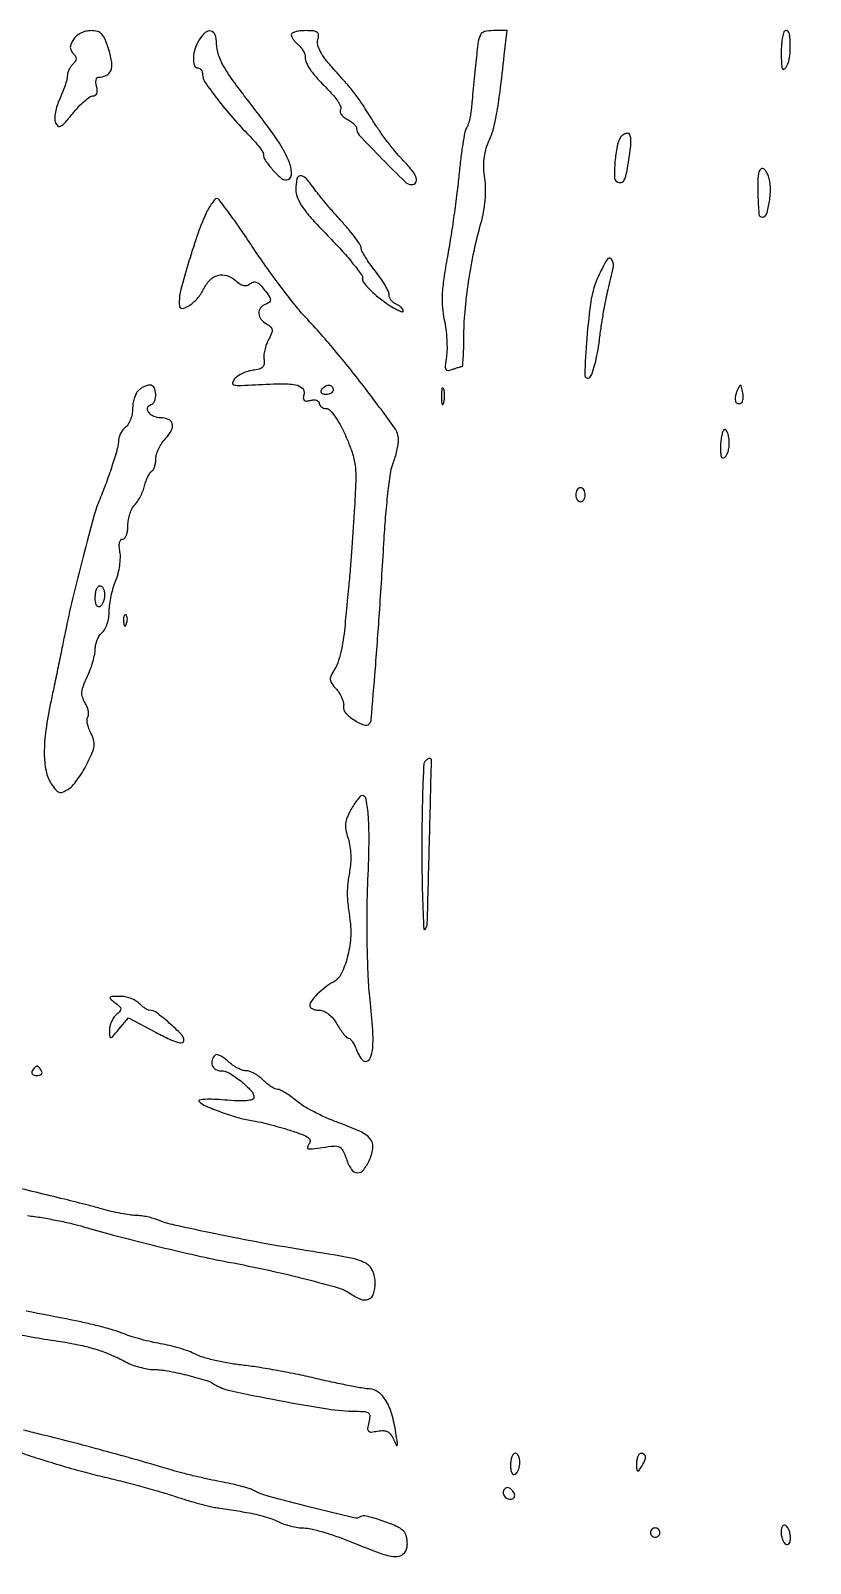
# Model space of a CAD drawing. Extents: x 0 to 2558, y 0 to 3412.
# Drawn here: x 568.2 to 735.3, y 3083.4 to 3412 of the extents above; entities that cross this region are included whole.
import ezdxf

# ---------------------------------------------------------------- set-up
doc = ezdxf.new("R2010")
doc.units = 0

msp = doc.modelspace()

# ---------------------------------------------------------------- linework, layer by layer
for points in [[(1286.775, 2242.902503, 0.000001), (1177.44536, 2242.627485, 0.134519)], [(1176.555032, 2242.380365, -0.000002), (1098.265318, 2241.934774, -0.000173)], [(567.5, 3157.96711, -0.010819), (570.545595, 3157.526914, -0.007872), (573.9125, 3156.91103, -0.007959), (577.089326, 3156.225325, -0.017266), (579.5, 3155.576202, 0.010869), (585.649738, 3153.835593, 0.003691), (594.660779, 3151.566306, 0.003748), (603.798954, 3149.409048, 0.009414), (610.5, 3148.012243, -0.007193), (619.234588, 3146.232006, -0.008942), (627.299023, 3144.31543, -0.006732), (634.037379, 3142.489105, -0.08041), (636.472506, 3141.34682, 0.053493), (638.873543, 3140.059333, 0.190049), (640.587555, 3140.042705, 0.228823), (641.647002, 3141.168652, 0.076418), (642, 3143.464816, 0.102734), (641.437029, 3146.175841, 0.180176), (639.868816, 3147.806018, 0.067138), (636.424589, 3148.925144, 0.006102), (627.5, 3150.437705, -0.006224), (617.789381, 3152.085916, -0.005656), (607.806841, 3154.025321, -0.004452), (599.016051, 3155.918362, -0.038847), (595.202947, 3157.092316, 0.028109), (594.153538, 3157.440215, 0.017636), (592.893833, 3157.733368, 0.017693), (591.6293, 3157.934839, 0.030663), (590.567782, 3158, -0.037427), (589.348776, 3158.091375, -0.010822), (587.487445, 3158.41334, -0.010818), (585.398868, 3158.868467, -0.011342), (583.364835, 3159.407116, 0.008153), (580.568184, 3160.166837, 0.001496), (575.37592, 3161.470291, 0.001607), (569.290932, 3162.957769, 0.001461), (563, 3164.45474, -0.002272)], [(562.774585, 3133.060924, 0.009425), (568.246771, 3131.975364, 0.008267), (574, 3131.044244, -0.014604), (578.323021, 3130.28826, -0.023539), (581.944823, 3129.365782, -0.02569), (585.225174, 3128.176397, -0.022861), (588.5, 3126.614938, 0.033204), (589.867421, 3125.997299, 0.022266), (591.5, 3125.468316, 0.02246), (593.134486, 3125.096108, 0.040579), (594.5, 3124.962028, -0.041137), (597.421723, 3124.671857, -0.014235), (601.571067, 3123.788816, -0.012621), (605.579541, 3122.70789, -0.071254), (607.587156, 3121.78496, 0.091151), (610.836583, 3120.444049, 0.005326), (621.382241, 3118.318167, 0.008058), (631.797921, 3116.507117, 0.037729), (637.858408, 3116.017459, -0.017411), (639.805255, 3115.939509, -0.160016), (640.576434, 3115.620546, -0.23916), (640.842739, 3114.975942, -0.042069), (640.624954, 3113.641835, 0.027047), (640.367625, 3112.316845, 0.234695), (640.552929, 3111.763791, 0.222935), (641.114073, 3111.560385, 0.02449), (642.506366, 3111.756466, -0.051781), (643.762573, 3111.864025, -0.11989), (644.672089, 3111.625289, -0.117819), (645.380073, 3110.991837, -0.049065), (646.008063, 3109.864631, 0.012404), (646.55296, 3108.69217, 0.692447), (646.724594, 3108.709449, 0.099888), (646.756852, 3109.245837, 0.003025), (646.432513, 3111.465445, 0.033384), (645.566635, 3115.37625, 0.064811), (644.281443, 3118.300553, 0.090555), (642.661342, 3120.13239, 0.161826), (640.78896, 3120.805637, -0.036859), (639.414614, 3120.940736, -0.004845), (636.528632, 3121.46995, -0.005606), (633.113673, 3122.170238, -0.00467), (629.5, 3122.989003, 0.007597), (625.542922, 3123.861251, 0.005417), (621.0875, 3124.722413, 0.00547), (616.819971, 3125.451255, 0.011622), (613.5, 3125.902098, -0.014978), (610.599993, 3126.315747, -0.014164), (607.675, 3126.908556, -0.014278), (605.117335, 3127.580313, -0.047119), (603.5, 3128.225484, 0.030731), (602.032023, 3128.867516, 0.014294), (600.059375, 3129.526187, 0.0141), (597.9424, 3130.101782, 0.01911), (596, 3130.493634, -0.015649), (594.021774, 3130.878488, -0.010603), (591.79375, 3131.434705, -0.01069), (589.66222, 3132.064353, -0.020933), (588, 3132.671993, 0.025888), (586.156004, 3133.325455, 0.008053), (583.325, 3134.117179, 0.008027), (580.128112, 3134.901326, 0.008766), (577, 3135.558092, -0.001955), (567.200384, 3137.476583, -0.008903)], [(565, 3107.515545, 0.008341), (569.290958, 3106.063049, 0.005235), (574.353125, 3104.50133, 0.005254), (579.369562, 3103.068244, 0.009565), (583.5, 3102.019602, -0.005147), (587.405026, 3101.064839, -0.003817), (591.700783, 3099.932559, -0.003858), (595.73959, 3098.801424, -0.008687), (598.779262, 3097.867267, 0.004773), (601.346136, 3097.056367, 0.005135), (603.866333, 3096.314802, 0.004869), (606.041703, 3095.721727, 0.024292), (607.279262, 3095.460729, 0.000919), (608.431517, 3095.277805, 0.000283), (610.169533, 3095.006169, 0.000283), (612.11428, 3094.704478, 0.000311), (614, 3094.414235, -0.017547), (615.920723, 3094.050442, -0.013838), (617.97135, 3093.526935, -0.01406), (619.850531, 3092.933787, -0.033351), (621.20034, 3092.362238, 0.03399), (622.438092, 3091.840001, 0.021985), (623.929855, 3091.39915, 0.022103), (625.432765, 3091.095775, 0.038458), (626.70034, 3090.996571, -0.058318), (628.225067, 3090.816232, -0.012775), (630.781698, 3090.136707, -0.013135), (633.715247, 3089.191829, -0.012274), (636.662889, 3088.074187, 0.008636), (643.066734, 3085.592639, 0.063442), (646.260199, 3084.859361, 0.192152), (647.954727, 3085.347888, 0.194882), (648.834665, 3086.865335, 0.044799), (648.884848, 3087.848162, 0.042151), (648.761838, 3088.845037, 0.04502), (648.496832, 3089.710904, 0.099934), (648.11679, 3090.28321, 0.094928), (646.45465, 3091.410873, 0.022088), (643.286133, 3092.613114, 0.017342), (640.04851, 3093.557451, 0.203412), (638.777446, 3093.362454, -0.200029), (637.44516, 3093.14919, -0.00205), (628.03057, 3095.45529, -0.005057), (619.248749, 3097.739187, -0.055993), (615.879651, 3099.070877, 0.048347), (614.929011, 3099.463499, 0.00958), (613.155007, 3099.965737, 0.010063), (611.058055, 3100.471355, 0.009209), (608.879651, 3100.908542, -0.00831), (606.45722, 3101.390172, -0.005062), (603.611522, 3102.035508, -0.005072), (600.802681, 3102.732624, -0.008944), (598.5, 3103.373138, 0.00304), (591.186598, 3105.500783, 0.002947), (583.772297, 3107.561824, 0.003037), (576.595193, 3109.464695, 0.003954), (570, 3111.114947, -0.003526), (566.59894, 3111.962874, -0.004224)]]:
    msp.add_lwpolyline(points, format="xyb")
for points in [[(577.312216, 3410.12833, 0.037913), (576.8131, 3409.175341, 0.098606), (576.652323, 3408.42136, 0.122823), (576.806406, 3407.765966, 0.077673), (577.27167, 3407.12833, -0.060722), (577.741857, 3406.527605, -0.144386), (577.88412, 3405.98412, -0.13706), (577.711263, 3405.431578, -0.052493), (577.2, 3404.8, 0.050226), (576.740675, 3404.237802, 0.038041), (576.3525, 3403.541582, 0.038965), (576.086763, 3402.824039, 0.069308), (576, 3402.201129, -0.066064), (575.900154, 3401.448752, -0.015071), (575.527034, 3400.216474, -0.015338), (575.006242, 3398.810854, -0.014393), (574.389903, 3397.40923, 0.032981), (573.82424, 3395.981101, 0.033364), (573.453858, 3394.496462, 0.035342), (573.310836, 3393.1665, 0.1023), (573.464355, 3392.258101, 0.126465), (573.967707, 3391.557347, 0.306423), (574.571574, 3391.495769, 0.090654), (575.456225, 3392.202229, 0.009429), (577.171447, 3394.25, -0.019586), (578.424652, 3395.685901, -0.025142), (579.69075, 3396.898438, -0.024415), (580.818408, 3397.782141, -0.155198), (581.503375, 3398, 0.141873), (582.00579, 3398.145486, 0.159443), (582.325343, 3398.532, 0.109794), (582.424372, 3399.162028, 0.04828), (582.289749, 3400, -0.039242), (582.152206, 3400.767464, -0.067043), (582.174945, 3401.416998, -0.10053), (582.343934, 3401.853641, -0.250946), (582.633369, 3402.015313, 0.101994), (584.356424, 3402.402345, 0.195705), (585.316501, 3403.412401, 0.129922), (585.518931, 3405.163145, 0.03697), (584.923862, 3407.859788, 0.020799), (584.157673, 3410.077209, 0.093704), (583.431296, 3411.232862, 0.138638), (582.487694, 3411.807852, 0.068042), (581.082259, 3412, 0.062423), (579.988692, 3411.862937, 0.052909), (578.896033, 3411.457771, 0.054792), (577.954675, 3410.854013, 0.08339)], [(604.240547, 3410.013569, 0.064964), (603.385613, 3408.14203, 0.064784), (603.038468, 3406.112005, 0.087015), (603.248417, 3404.550059, 0.326842), (604, 3404, -0.139288), (604.381338, 3403.891666, -0.100024), (604.70625, 3403.587168, -0.085491), (604.925045, 3403.131751, -0.069436), (605, 3402.594614, 0.152317), (605.500821, 3400.988749, 0.011967), (608.165617, 3397.322789, 0.016496), (611.458679, 3393.295849, 0.016558), (615.006071, 3389.5, -0.014902), (616.155633, 3388.278057, -0.019278), (617.131324, 3387.0875, -0.017303), (617.859872, 3386.052579, -0.137464), (618.034179, 3385.5, 0.144114), (618.475805, 3384.1611, 0.030129), (620.016998, 3382.19608, 0.028573), (621.76403, 3380.438797, 0.184862), (622.910293, 3380, 0.39785), (624.036644, 3381.064777, 0.108259), (623.609102, 3383.722715, 0.050562), (621.453967, 3387.900982, 0.020747), (617.75, 3393.103216, -0.003917), (612.230587, 3400.327814, -0.025394), (609.668031, 3404.123998, -0.052411), (608.423614, 3406.779223, -0.083097), (608.005265, 3409.25, 0.08172), (607.694705, 3411.115147, 0.266722), (606.78979, 3411.911089, 0.237642), (605.547721, 3411.571984, 0.069964)], [(624, 3411.122445, 0.117955), (624.100931, 3410.700558, 0.036411), (624.440625, 3410.136985, 0.034151), (624.925951, 3409.54111, 0.031583), (625.5, 3409, -0.049528), (626.07395, 3408.418771, -0.041876), (626.559375, 3407.703742, -0.043786), (626.891927, 3406.969341, -0.084622), (627, 3406.335349, 0.105399), (627.273623, 3405.051735, 0.050526), (628.11629, 3403.583436, 0.03114), (629.6658, 3401.68382, 0.008646), (632.326124, 3398.905976, -0.026145), (633.364528, 3397.742849, -0.037672), (634.14461, 3396.605586, -0.042073), (634.602997, 3395.636481, -0.231848), (634.548116, 3395.077853, 0.197726), (634.473031, 3394.621743, 0.094502), (634.717175, 3394.068665, 0.070875), (635.240196, 3393.502333, 0.048094), (635.971992, 3393.01499, -0.030309), (636.748289, 3392.536902, -0.037508), (637.404273, 3391.998161, -0.041018), (637.866403, 3391.477851, -0.162472), (638, 3391.077565, 0.190899), (638.587119, 3389.595828, 0.005344), (643.439243, 3384.543666, 0.005258), (648.403423, 3379.589478, 0.195919), (649.850067, 3379, 0.249533), (650.700254, 3379.452474, 0.244719), (650.809381, 3380.417236, 0.079131), (649.836056, 3382.096464, 0.020262), (647.75, 3384.456968, -0.01895), (646.291784, 3386.098337, -0.009667), (644.580816, 3388.261735, -0.00959), (642.900791, 3390.562854, -0.014187), (641.525117, 3392.648518, 0.005921), (639.3212, 3396.113165, 0.01847), (637.725689, 3398.370269, 0.016376), (635.870555, 3400.640955, 0.003893), (632.629727, 3404.294911, -0.022167), (631.161769, 3406.077121, -0.044152), (630.197062, 3407.628103, -0.05845), (629.710486, 3408.955217, -0.123226), (629.721995, 3410.044911, 0.067245), (629.845953, 3411.060197, 0.232624), (629.554448, 3411.634184, 0.140506), (628.782381, 3411.928835, 0.021352), (627.116631, 3412, 0.026627), (625.922394, 3411.936357, 0.04202), (624.91551, 3411.742218, 0.051353), (624.205528, 3411.461042, 0.279748)], [(663.572929, 3405.25, 0.00075), (663.285543, 3402.44128, 0.000713), (663.001619, 3399.583848, 0.000707), (662.757774, 3397.056844, 0.002526), (662.612275, 3395.439696, -0.019455), (662.455175, 3394.174978, -0.01854), (662.198432, 3392.905586, -0.018854), (661.887951, 3391.8024, -0.060456), (661.568223, 3391.110388, 0.091546), (661.221831, 3390.21993, 0.006962), (660.77183, 3387.667137, 0.009396), (660.33182, 3384.584252, 0.007015), (659.958439, 3381.170691, -0.00726), (659.522274, 3377.20119, -0.004105), (658.884408, 3372.403266, -0.004097), (658.161672, 3367.574682, -0.006717), (657.461372, 3363.5, 0.009698), (656.696936, 3358.887596, 0.023766), (656.362853, 3355.465712, 0.031074), (656.397556, 3352.650938, 0.036001), (656.788524, 3350, -0.022919), (657.132305, 3348.027669, -0.016905), (657.338027, 3345.820326, -0.017159), (657.390234, 3343.716447, -0.036231), (657.25671, 3342.090473, 0.012529), (657.009062, 3340.186005, 0.128726), (657.12807, 3339.408008, 0.3187), (657.562255, 3339.144241, 0.073953), (658.444874, 3339.340473, -0.007473), (659.133601, 3339.59302, -0.009289), (659.781557, 3339.806264, -0.007835), (660.32929, 3339.965959, -0.067106), (660.581787, 3340, 0.389269), (660.750045, 3340.15439, 0.004461), (660.87715, 3341.802069, 0.010626), (660.969931, 3343.782448, 0.006391), (661, 3346.134703, -0.022196), (661.250467, 3351.773987, -0.014772), (662.014374, 3358.200449, -0.01455), (663.181469, 3364.726924, -0.018356), (664.656092, 3370.681541, 0.023689), (665.246525, 3373.17959, 0.025034), (665.584865, 3375.67673, 0.026095), (665.663074, 3378.087133, 0.032288), (665.473994, 3380.324851, -0.02699), (665.264199, 3382.529281, -0.036994), (665.329996, 3384.520187, -0.039603), (665.678053, 3386.368252, -0.039297), (666.313705, 3388.143311, 0.037827), (667.281045, 3390.819818, 0.023172), (668.029641, 3394.092722, 0.013973), (668.747655, 3398.825019, 0.003315), (669.671139, 3406.75), (670.24766, 3412), (667.26074, 3412, 0.056395), (665.453455, 3411.795504, 0.21456), (664.569693, 3411.126373, 0.09296), (664.086142, 3409.640608, 0.006448)], [(729.015313, 3407.25, 0.009431), (729.064582, 3405.019476, 0.063395), (729.248894, 3403.929865, 0.375494), (729.578012, 3403.72435, 0.212321), (730, 3404, 0.103878), (730.731172, 3405.903626, 0.039948), (730.958258, 3408.741399, 0.037192), (730.764589, 3411.341419, 0.371301), (730, 3412, 0.317542), (729.611724, 3411.725759, 0.034138), (729.298248, 3410.604688, 0.032089), (729.081679, 3409.070668, 0.019832)], [(694.595559, 3389.154618, 0.092545), (693.832116, 3387.180493, 0.025932), (693.392933, 3383.887671, 0.019701), (693.257977, 3380.625354, 0.260453), (693.823177, 3379.609283, 0.201833), (694.7145, 3379.469773, 0.224229), (695.385426, 3380.017018, 0.065789), (695.913118, 3381.64179, 0.00852), (696.516172, 3385.25, 0.014599), (696.765098, 3387.325438, 0.040619), (696.778272, 3388.792441, 0.067254), (696.586545, 3389.707575, 0.317565), (696.172561, 3390, 0.070443), (695.730447, 3389.937401, 0.052743), (695.274324, 3389.751669, 0.053358), (694.873341, 3389.478106, 0.078135)], [(724.711385, 3382.378052, 0.187497), (724.061619, 3380.902115, 0.016866), (724.019276, 3376.78686, 0.013942), (724.230816, 3372.668693, 0.391201), (724.954687, 3372, 0.328692), (725.890865, 3372.689972, 0.03793), (726.508919, 3375.394053, 0.041101), (726.713171, 3378.450648, 0.085132), (726.273806, 3380.794719, 0.03598), (725.896449, 3381.623925, 0.070052), (725.463793, 3382.206394, 0.120982), (725.050929, 3382.460234, 0.28103)], [(625, 3378.00456, 0.097616), (625.366972, 3376.142794, 0.054879), (626.473554, 3374.111801, 0.03293), (628.558757, 3371.503281, 0.008566), (632.25, 3367.598795, -0.009928), (635.011429, 3364.661848, -0.014689), (637.303264, 3361.970383, -0.009794), (639.07429, 3359.671464, -0.204017), (639.27175, 3358.844234, 0.202621), (639.439556, 3358.132794, 0.027909), (640.426035, 3356.930872, 0.02836), (641.823225, 3355.57329, 0.02048), (643.52175, 3354.218308, 0.012651), (645.240532, 3353.024407, 0.024336), (646.684514, 3352.172245, 0.028005), (647.745567, 3351.687568, 0.528033), (648, 3351.861319, 0.135153), (647.890936, 3352.257431, 0.062064), (647.559375, 3352.683475, 0.054884), (647.073759, 3353.072845, 0.049986), (646.5, 3353.361626, -0.074229), (645.926569, 3353.685847, -0.064369), (645.440625, 3354.177599, -0.06686), (645.111905, 3354.755231, -0.096259), (645, 3355.331111, 0.113004), (644.825638, 3356.092742, 0.018945), (644.11875, 3357.424447, 0.019908), (643.14858, 3358.952501, 0.016501), (642, 3360.5, -0.013251), (640.851183, 3362.026981, -0.017009), (639.88125, 3363.493026, -0.014937), (639.159124, 3364.752494, -0.123301), (639, 3365.387948, 0.14663), (638.804844, 3366.039114, 0.012433), (637.795897, 3367.491231, 0.015648), (636.470989, 3369.186449, 0.011465), (634.900926, 3370.985209, -0.005873), (633.187192, 3372.904806, -0.005034), (631.427556, 3374.964549, -0.005076), (629.86685, 3376.868054, -0.01446), (628.832832, 3378.234766, 0.028291), (627.102659, 3380.394814, 0.228579), (625.959861, 3380.86383, 0.342683), (625.210016, 3380.205803, 0.047596)], [(605.709775, 3372.75, 0.026579), (604.047512, 3368.634258, 0.009294), (602.086663, 3362.557109, 0.007048), (600.355624, 3356.524303, 0.066431), (600, 3353.859481, 0.038445), (600.077318, 3352.8554, 0.263633), (600.373412, 3352.481079, 0.199264), (600.917326, 3352.485079, 0.022671), (602.049553, 3353.02652, 0.05554), (602.914723, 3353.621421, 0.03167), (603.820822, 3354.5118, 0.031257), (604.629414, 3355.535918, 0.044608), (605.20131, 3356.542482, -0.086802), (606.533076, 3358.486213, -0.132038), (608.284679, 3359.522823, -0.143353), (610.212167, 3359.497861, -0.109901), (612.052906, 3358.452121, 0.036577), (613.010398, 3357.705254, 0.094335), (613.81429, 3357.364231, 0.127287), (614.535414, 3357.393177, 0.098695), (615.231242, 3357.7644, -0.1193), (615.927322, 3358.100096, -0.159296), (616.620578, 3358.027698, -0.098538), (617.379896, 3357.489691, -0.02895), (618.304565, 3356.391966, -0.013668), (619.299013, 3354.983631, -0.126824), (619.542124, 3354.285693, -0.259678), (619.324456, 3353.80507, -0.067855), (618.554565, 3353.382565, 0.132206), (617.444848, 3352.574653, 0.181139), (617.059495, 3351.412685, 0.15839), (617.519304, 3350.162119, 0.09884), (618.716622, 3349.13871, -0.053335), (619.585982, 3348.522289, -0.18312), (619.903266, 3347.920541, -0.131548), (619.792816, 3347.128739, -0.022805), (619.135211, 3345.752643, 0.037633), (618.662702, 3344.683577, 0.030445), (618.315827, 3343.47758, 0.031407), (618.133281, 3342.319956, 0.066371), (618.168589, 3341.413623, -0.081604), (618.176588, 3340.487515, -0.165995), (617.842444, 3339.850668, -0.124371), (617.102936, 3339.435915, -0.037168), (615.82318, 3339.190639, 0.044958), (614.703859, 3338.958009, 0.036039), (613.554427, 3338.516392, 0.037249), (612.544358, 3337.946982, 0.072698), (611.858706, 3337.329751, 0.092242), (611.40961, 3336.524535, 0.411476), (611.624644, 3336.086031, 0.091231), (612.641658, 3335.930041, 0.006395), (615.535526, 3336.053262, -0.007902), (621.73091, 3336.298358, -0.048528), (624.914306, 3336.064776, -0.144088), (626.38571, 3335.3423, -0.277818), (626.743402, 3334.126771, 0.041893), (626.58526, 3333.216639, 0.221966), (626.753542, 3332.753542, 0.221966), (627.216639, 3332.58526, 0.041893), (628.126771, 3332.743402, -0.054957), (628.843807, 3332.848821, -0.090005), (629.449739, 3332.761356, -0.126896), (629.849924, 3332.501831, -0.187923), (630, 3332.116631, 0.134419), (630.116583, 3331.690812, 0.100438), (630.444329, 3331.32801, 0.087156), (630.934584, 3331.083866, 0.072167), (631.51261, 3331, -0.208517), (632.271217, 3330.669254, -0.032673), (633.325275, 3329.374256, -0.030409), (634.471577, 3327.5339, -0.018849), (635.599077, 3325.25, -0.021387), (637.055553, 3321.583372, -0.054561), (637.696515, 3318.799925, -0.038461), (637.832982, 3315.426749, -0.006549), (637.514292, 3309, -0.00123), (637.233071, 3304.686718, -0.00126), (636.932787, 3300.409375, -0.00122), (636.653729, 3296.698036, -0.0053), (636.459601, 3294.5, 0.000833), (636.266617, 3292.517199, 0.000321), (636.005222, 3289.765625, 0.000318), (635.725603, 3286.781659, 0.000393), (635.468932, 3284, -0.017785), (635.129882, 3281.340302, -0.018029), (634.603769, 3278.723597, -0.018141), (633.982724, 3276.486086, -0.0673), (633.358696, 3275.165438, 0.027123), (632.552119, 3273.76189, 0.135577), (632.375417, 3272.880434, 0.138129), (632.677847, 3272.042015, 0.028548), (633.67154, 3270.807633, -0.044693), (634.350195, 3269.906598, -0.041116), (634.879727, 3268.874468, -0.043672), (635.195286, 3267.870573, -0.095468), (635.216891, 3267.067795, 0.236679), (635.626543, 3265.749808, 0.05459), (637.466517, 3264.213903, 0.055806), (639.542859, 3263.146094, 0.295394), (640.734623, 3263.401289, 0.17745), (641.144209, 3264.284668, 0.000718), (642.041765, 3275.276729, 0.003407), (642.96967, 3287.92633, 0.002028), (643.910779, 3303, -0.006684), (644.296672, 3308.375422, -0.008308), (644.805239, 3313.361311, -0.006959), (645.358136, 3317.519748, -0.060555), (645.849339, 3319.3151, 0.023492), (646.288638, 3320.552857, 0.017845), (646.656592, 3321.945078, 0.018152), (646.908054, 3323.27847, 0.039649), (646.981614, 3324.3151, 0.155312), (646.154789, 3326.839025, 0.006113), (640.291643, 3334.763934, 0.011552), (633.657831, 3343.097922, 0.014455), (627.109123, 3350.5, -0.020077), (624.84725, 3353.115278, -0.007049), (621.806991, 3357.042188, -0.006985), (618.581492, 3361.459089, -0.008122), (615.642556, 3365.75, 0.005193), (612.985203, 3369.67896, 0.008184), (610.614928, 3372.989062, 0.003161), (608.536323, 3375.756948, 0.234236), (608.04597, 3376, 0.213871), (607.642421, 3375.819112, 0.026196), (607.022252, 3375.045312, 0.027282), (606.350887, 3373.994891, 0.019292)], [(689.762606, 3359.238527, 0.071559), (688.313461, 3354.420339, 0.016729), (687.336122, 3346.020402, 0.013999), (686.906997, 3338.136884, 0.666392), (687.980655, 3337.655414, 0.124838), (688.507093, 3338.479748, 0.016519), (689.097866, 3340.482023, 0.018312), (689.642632, 3342.949939, 0.014429), (690.05645, 3345.655414, -0.00656), (690.455299, 3348.569093, -0.005415), (690.954795, 3351.664403, -0.005472), (691.475034, 3354.494954, -0.014543), (691.927179, 3356.5, 0.013728), (693.041768, 3361.405411, 0.219643), (692.652886, 3363.019311, 0.530762), (691.683985, 3362.947501, 0.021473)], [(591.2, 3334.8, 0.084423), (590.739212, 3334.150378, 0.037112), (590.3525, 3333.165968, 0.035367), (590.088525, 3332.035611, 0.0397), (590, 3330.922445, -0.049508), (589.889178, 3329.805949, -0.041871), (589.559375, 3328.665735, -0.043782), (589.075063, 3327.670166, -0.084651), (588.5, 3327, 0.054954), (587.925994, 3326.40599, 0.043128), (587.440625, 3325.652523, 0.044428), (587.10902, 3324.862205, 0.077272), (587, 3324.160988, -0.069426), (586.774536, 3322.545049, -0.008109), (585.717625, 3319.047726, -0.010232), (584.384228, 3315.156917, -0.011739), (582.948565, 3311.5, 0.032643), (581.716877, 3307.931059, 0.003315), (579.407468, 3299.264467, 0.004561), (577.141367, 3290.188157, 0.009244), (575.556119, 3283, -0.000765), (574.8679, 3279.606724, -0.000462), (574.042733, 3275.588887, -0.000463), (573.21579, 3271.599875, -0.000813), (572.523462, 3268.302595, 0.016963), (571.414094, 3262.016011, 0.036075), (571.075596, 3257.091399, 0.047764), (571.453346, 3253.286093, 0.09671), (572.585554, 3250.509772, 0.027011), (573.523935, 3249.233643, 0.139022), (574.237894, 3248.73839, 0.174004), (575.015809, 3248.749566, 0.048181), (576.129986, 3249.294955, 0.07149), (577.026886, 3250.041609, 0.022513), (578.138788, 3251.392106, 0.021974), (579.258742, 3253.029686, 0.022699), (580.217693, 3254.742001, 0.015619), (581.336231, 3257.156106, 0.069472), (581.742949, 3258.661156, 0.10067), (581.646918, 3259.931465, 0.053872), (581.055312, 3261.396648, -0.03614), (580.609285, 3262.397719, -0.041159), (580.33487, 3263.41039, -0.045408), (580.253842, 3264.29248, -0.1395), (580.415929, 3264.86397, 0.133622), (580.577693, 3265.410228, 0.053552), (580.511135, 3266.193525, 0.047941), (580.252036, 3267.069523, 0.043743), (579.824707, 3267.909082, -0.062295), (579.275056, 3269.095588, -0.09852), (579.149079, 3270.205835, -0.070764), (579.451287, 3271.527978, -0.019743), (580.290829, 3273.483686, 0.022092), (580.945133, 3275.027845, 0.018977), (581.497931, 3276.703445, 0.019401), (581.883098, 3278.264391, 0.050824), (582, 3279.411482, -0.055785), (582.110652, 3280.400172, -0.043282), (582.440625, 3281.432356, -0.044482), (582.92537, 3282.35258, -0.076231), (583.5, 3283, 0.097785), (584.075963, 3283.707711, 0.041635), (584.559375, 3284.835486, 0.039113), (584.889157, 3286.162712, 0.041362), (585, 3287.500321, -0.033775), (585.100757, 3288.990228, -0.018611), (585.413914, 3290.790105, -0.018482), (585.869144, 3292.599785, -0.028103), (586.40907, 3294.128131, 0.035986), (586.910086, 3295.62079, 0.027153), (587.249817, 3297.317611, 0.027742), (587.394041, 3298.955261, 0.05537), (587.292493, 3300.250255, -0.031403), (587.148941, 3301.382624, -0.068858), (587.213556, 3302.252028, -0.113279), (587.46858, 3302.797578, -0.23096), (587.883423, 3303, 0.234071), (588.311344, 3303.21194, 0.071826), (588.672005, 3303.860268, 0.054839), (588.918474, 3304.806977, 0.036296), (589, 3305.928571, -0.043473), (589.106947, 3307.156272, -0.03654), (589.426122, 3308.422997, -0.038059), (589.894063, 3309.542369, -0.0785), (590.450629, 3310.307772, 0.051686), (591.054238, 3311.050977, 0.025379), (591.669055, 3312.104914, 0.024869), (592.202451, 3313.275321, 0.033007), (592.561409, 3314.388649, -0.024503), (592.879501, 3315.435837, -0.027382), (593.288848, 3316.407697, -0.028212), (593.724678, 3317.187213, -0.113232), (594.110779, 3317.568465, 0.1289), (594.452602, 3317.927505, 0.045944), (594.738791, 3318.581267, 0.041858), (594.934317, 3319.390277, 0.038387), (595, 3320.244566, -0.076236), (595.149578, 3321.219885, -0.036209), (595.618276, 3322.404553, -0.034816), (596.299242, 3323.597398, -0.041488), (597.104769, 3324.611521, 0.063962), (598.339182, 3326.317276, 0.188514), (598.517969, 3327.728291, 0.238552), (597.704151, 3328.665646, 0.097173), (596, 3329, -0.104724), (594.548143, 3329.307461, -0.122627), (593.439702, 3330.170233, -0.223351), (593.224388, 3331.107267, -0.264795), (593.822949, 3331.774316, 0.216278), (594.690749, 3332.579109, 0.106941), (594.97151, 3334.087858, 0.118974), (594.594813, 3335.470872, 0.273541), (593.7, 3336, 0.073375), (593.115258, 3335.913724, 0.038655), (592.429375, 3335.6475, 0.037433), (591.75501, 3335.259276, 0.047088)], [(633, 3335, -0.153634), (632.879982, 3334.618621, -0.097988), (632.542039, 3334.29375, -0.080552), (632.037096, 3334.074545, -0.062283), (631.440983, 3334, -0.066118), (630.889346, 3334.073267, -0.138808), (630.521475, 3334.29375, -0.191142), (630.392057, 3334.620352, -0.139169), (630.5, 3335, -0.06081), (630.806203, 3335.382515, -0.051032), (631.2129, 3335.70625, -0.053229), (631.653442, 3335.926698, -0.089642), (632.059017, 3336, -0.105429), (632.418051, 3335.923444, -0.099231), (632.723586, 3335.70625, -0.096318), (632.928382, 3335.381732, -0.092995)], [(656.194949, 3333.5, 0.012823), (656.235556, 3332.431793, 0.080377), (656.356533, 3331.900903, 0.597527), (656.51666, 3331.883358, 0.087174), (656.692991, 3332.269032, 0.037336), (656.832894, 3333.036634, 0.029507), (656.872264, 3333.880008, 0.030339), (656.814405, 3334.671085, 0.06278), (656.655937, 3335.269032, 0.31318), (656.47713, 3335.386009, 0.333666), (656.315079, 3335.257153, 0.052471), (656.212705, 3334.580113, 0.014395)], [(719.53122, 3334.706872, 0.039133), (719.279379, 3333.974682, 0.047311), (719.164712, 3333.257311, 0.054202), (719.191425, 3332.65536, 0.159521), (719.376461, 3332.290205, 0.206458), (720.050147, 3332.022529, 0.260893), (720.61589, 3332.361192, 0.127442), (720.887973, 3333.354068, 0.061787), (720.743156, 3334.671731, 0.007526), (720.447586, 3335.839331, 0.331063), (720.260685, 3335.986918, 0.299388), (720.048268, 3335.855863, 0.006675)], [(716.75, 3326.429272, 0.1195), (716.459621, 3325.94396, 0.02657), (716.220312, 3324.99964, 0.026148), (716.055113, 3323.850513, 0.022628), (716, 3322.633333, 0.017437), (716.048762, 3321.235543, 0.108983), (716.25, 3320.553347, 0.341929), (716.596582, 3320.403575, 0.134392), (717.078178, 3320.678178, 0.105921), (717.46941, 3321.282759, 0.04208), (717.743238, 3322.237983, 0.039231), (717.874076, 3323.354554, 0.03962), (717.828178, 3324.474117, 0.029094), (717.649584, 3325.464883, 0.066961), (717.37609, 3326.16952, 0.1467), (717.061571, 3326.477883, 0.330814)], [(685, 3312.5, 0.064853), (685.074694, 3311.926543, 0.082425), (685.29375, 3311.440625, 0.098894), (685.618646, 3311.115568, 0.148195), (686, 3311, 0.148195), (686.381354, 3311.115568, 0.098894), (686.70625, 3311.440625, 0.082425), (686.925306, 3311.926543, 0.064853), (687, 3312.5, 0.064853), (686.925306, 3313.073457, 0.082425), (686.70625, 3313.559375, 0.098894), (686.381354, 3313.884432, 0.148195), (686, 3314, 0.148195), (685.618646, 3313.884432, 0.098894), (685.29375, 3313.559375, 0.082425), (685.074694, 3313.073457, 0.064853)], [(584, 3291.059017, -0.046881), (583.925923, 3290.270704, -0.046318), (583.70625, 3289.50665, -0.050262), (583.383556, 3288.876024, -0.111412), (583, 3288.5, -0.253782), (582.615199, 3288.478234, -0.1651), (582.287316, 3288.794783, -0.083483), (582.068671, 3289.479336, -0.035659), (582, 3290.440983, -0.037227), (582.073066, 3291.420991, -0.055981), (582.29375, 3292.248289, -0.073461), (582.616918, 3292.813779, -0.230178), (583, 3293, -0.186414), (583.381787, 3292.852535, -0.089706), (583.70625, 3292.429836, -0.069539), (583.926216, 3291.801778, -0.049547)], [(588.078947, 3285.416667, 0.018894), (588.137993, 3284.670344, 0.168741), (588.279315, 3284.37858, 0.470617), (588.461564, 3284.395823, 0.054073), (588.683114, 3284.8125, 0.051402), (588.839148, 3285.359369, 0.05415), (588.876576, 3285.916927, 0.060344), (588.797407, 3286.402231, 0.126455), (588.604167, 3286.729167, 0.296942), (588.385309, 3286.77538, 0.208169), (588.200665, 3286.592839, 0.077125), (588.089945, 3286.112848, 0.028489)], [(652.666667, 3255.333333, 0.187914), (652.396824, 3254.719047, 0.001677), (652.195833, 3249.575, 0.005462), (652.048125, 3243.614509, 0.003463), (652, 3236.666667, 0.003548), (652.048647, 3229.810564, 0.006269), (652.199869, 3224.154036, 0.002232), (652.405561, 3219.453233, 0.65089), (652.680406, 3219.347072, 0.19175), (653.158863, 3220.45854, 0.00048), (653.623918, 3237.913024, 0.000332), (654.065069, 3255.545784, 0.421363), (653.62178, 3256, 0.129298), (653.469822, 3255.960036, 0.023765), (653.222231, 3255.804167, 0.02412), (652.943056, 3255.588564, 0.019892)], [(636.799938, 3244.999649, 0.031604), (635.994298, 3243.349337, 0.07123), (635.65241, 3242.003294, 0.074095), (635.708521, 3240.648889, 0.036543), (636.156438, 3238.981085, -0.044239), (636.516758, 3237.552141, -0.023856), (636.717825, 3235.746289, -0.023577), (636.74787, 3233.872829, -0.034064), (636.583859, 3232.225113, 0.010942), (636.141786, 3229.20681, 0.030794), (636.009687, 3227.078182, 0.028338), (636.134924, 3224.854125, 0.008135), (636.579432, 3221.432349, -0.055225), (636.718834, 3217.464051, -0.045675), (636.017277, 3213.289782, -0.047661), (634.72249, 3209.775978, -0.159098), (633.044012, 3208.023554, 0.039598), (631.257134, 3206.876829, 0.035194), (629.596679, 3205.420301, 0.034794), (628.34445, 3203.96581, 0.1617), (628, 3202.928571, 0.206419), (628.153063, 3202.573611, 0.082839), (628.601162, 3202.272768, 0.063171), (629.263067, 3202.068176, 0.043429), (630.04651, 3202, -0.107632), (630.99471, 3201.793495, -0.061285), (631.998628, 3201.176198, -0.053227), (632.963784, 3200.221281, -0.041785), (633.79651, 3199.006323, 0.018128), (634.505479, 3197.85922, 0.025156), (635.227183, 3196.890181, 0.023472), (635.879232, 3196.172298, 0.197074), (636.274751, 3196.006323, -0.205624), (636.633915, 3195.848613, -0.037161), (637.101128, 3195.267482, -0.034672), (637.579379, 3194.457848, -0.025234), (638, 3193.5, 0.029983), (638.431196, 3192.542847, 0.03966), (638.940882, 3191.734375, 0.044428), (639.451586, 3191.164358, 0.190099), (639.86826, 3191, 0.304658), (640.950775, 3191.727078, 0.077893), (641.462636, 3193.889533, 0.037163), (641.472908, 3197.747127, 0.008359), (640.893173, 3204.292175, -0.014607), (640.516984, 3209.242217, -0.006753), (640.303115, 3215.694351, -0.006646), (640.259704, 3222.542935, -0.00865), (640.411779, 3228.812342, 0.00603), (640.674523, 3237.718856, 0.020892), (640.534187, 3243.482115, 0.025927), (640.093687, 3247.198926, 0.368104), (639.141592, 3247.993677, 0.208971), (638.805365, 3247.842774, 0.018298), (638.189074, 3247.111574, 0.021562), (637.497891, 3246.144672, 0.015045)], [(586.26109, 3203.599845, -0.024749), (587.214411, 3202.799019, -0.183629), (587.472592, 3202.277146, -0.212551), (587.299793, 3201.760321, -0.034148), (586.51109, 3201.009204, 0.071123), (585.934939, 3200.373206, 0.045546), (585.453655, 3199.498531, 0.044979), (585.13183, 3198.534192, 0.06204), (585.033269, 3197.627555, 0.015144), (585.094121, 3196.303353, 0.434443), (585.333462, 3196.111816, 0.180274), (585.733322, 3196.331036, 0.004593), (587.086859, 3197.926964), (589.107179, 3200.353928), (595.05359, 3197.21299, 0.009434), (597.890907, 3195.7821, 0.041383), (599.642284, 3195.111849, 0.107135), (600.618332, 3195.044074, 0.372602), (601, 3195.485134, 0.196865), (600.464689, 3196.792029, 0.018118), (597.866347, 3199.247057, 0.019432), (595.095786, 3201.496473, 0.162173), (593.584181, 3202, -0.122527), (593.209282, 3202.09327, -0.026273), (592.630085, 3202.440625, -0.025964), (591.984756, 3202.925794, -0.022208), (591.357143, 3203.5, 0.072524), (590.588903, 3204.07271, 0.039501), (589.510937, 3204.550033, 0.038364), (588.314198, 3204.869928, 0.049135), (587.178571, 3204.968197, 0.007642), (585.54063, 3204.923704, 0.238816), (585.197758, 3204.731333, 0.381378), (585.24116, 3204.418937, 0.013714)], [(607.675813, 3192.34248, 0.125625), (607.045508, 3191.280055, 0.163772), (607.089466, 3190.157672, 0.169326), (607.797207, 3189.316177, 0.134821), (608.948478, 3189, -0.135187), (610.782714, 3188.49484, -0.037086), (613.259601, 3186.757694, -0.035459), (615.420177, 3184.717889, -0.187982), (616, 3183.230157, -0.346263), (615.666213, 3182.805961, -0.039421), (614.378189, 3182.599913, -0.02989), (612.434069, 3182.560897, -0.011643), (609.75, 3182.730168, 0.011263), (607.404069, 3182.879906, 0.023075), (605.561735, 3182.870831, 0.03137), (604.362983, 3182.733837, 0.595013), (604.268671, 3182.450002, 0.10358), (605.651792, 3181.47984, 0.01409), (608.956749, 3180.170962, 0.017341), (612.538486, 3179.006911, 0.032928), (615.5, 3178.364163, -0.018985), (617.005826, 3178.081036, -0.006626), (619.149614, 3177.563072, -0.006569), (621.496238, 3176.930122, -0.007621), (623.711453, 3176.264637, -0.010991), (626.390532, 3175.349801, -0.070144), (627.653589, 3174.674319, -0.211799), (628.034034, 3174.01325, -0.202061), (627.808964, 3173.269815, 0.107589), (627.484888, 3172.644841, 0.422301), (627.683467, 3172.309884, 0.090729), (628.554343, 3172.261481, 0.008281), (630.712649, 3172.570041, -0.017141), (633.185205, 3172.878936, -0.135828), (634.309046, 3172.674436, -0.168059), (635.049338, 3171.937681, -0.029849), (635.813119, 3170.106243, 0.059873), (636.919893, 3167.844177, 0.250317), (638.202084, 3167.134345, 0.240548), (639.546138, 3167.795355, 0.05628), (640.853142, 3170.030354, 0.081734), (641.52098, 3172.60694, 0.204118), (640.935638, 3174.420551, 0.110168), (638.843301, 3175.96686, 0.016841), (634.006615, 3177.917316, -0.017793), (631.510447, 3178.929461, -0.014933), (628.939662, 3180.17341, -0.015194), (626.65838, 3181.452214, -0.039572), (625.12838, 3182.545429, 0.017145), (623.930476, 3183.485188, 0.020769), (622.743401, 3184.27897, 0.019869), (621.705819, 3184.856811, 0.117638), (621.105644, 3185, -0.114442), (620.549389, 3185.129008, -0.029096), (619.737283, 3185.5875, -0.028118), (618.846861, 3186.234485, -0.02521), (618, 3187, 0.037516), (617.110293, 3187.765349, 0.034567), (616.09237, 3188.4125, 0.036388), (615.102001, 3188.860063, 0.088153), (614.314451, 3189, -0.086915), (613.517979, 3189.139505, -0.034252), (612.495807, 3189.590187, -0.032615), (611.432995, 3190.240268, -0.035022), (610.490264, 3191.009146, 0.030842), (609.621815, 3191.729603, 0.047144), (608.781331, 3192.229586, 0.059321), (608.083101, 3192.464015, 0.252898)], [(568.5, 3189, 0.146489), (568.397987, 3188.620597, 0.191582), (568.538811, 3188.29375, 0.134005), (568.925364, 3188.072951, 0.063222), (569.5, 3188, 0.063222), (570.074636, 3188.072951, 0.134005), (570.461189, 3188.29375, 0.191582), (570.602013, 3188.620597, 0.146489), (570.5, 3189, 0.025622), (570.235369, 3189.382847, 0.032351), (569.951311, 3189.70625, 0.033983), (569.686704, 3189.937141, 0.163822), (569.5, 3190, 0.163822), (569.313296, 3189.937141, 0.033983), (569.048689, 3189.70625, 0.032351), (568.764631, 3189.382847, 0.025622)], [(671, 3104.440983, 0.035659), (671.068671, 3103.479336, 0.083483), (671.287316, 3102.794783, 0.1651), (671.615199, 3102.478234, 0.253782), (672, 3102.5, 0.111412), (672.383556, 3102.876024, 0.050262), (672.70625, 3103.50665, 0.046318), (672.925923, 3104.270704, 0.046881), (673, 3105.059017, 0.049547), (672.926216, 3105.801778, 0.069539), (672.70625, 3106.429836, 0.089706), (672.381787, 3106.852535, 0.186414), (672, 3107, 0.230178), (671.616918, 3106.813779, 0.073461), (671.29375, 3106.248289, 0.055981), (671.073066, 3105.420991, 0.037227)], [(698.015313, 3104.75, 0.011293), (698.050422, 3103.555791, 0.220444), (698.218347, 3103.237851, 0.409657), (698.479509, 3103.271114, 0.023197), (699, 3104, 0.031558), (699.729028, 3105.301377, 0.112355), (699.939692, 3106.227035, 0.234725), (699.667076, 3106.775753, 0.163584), (699, 3107, 0.210568), (698.618823, 3106.832025, 0.082215), (698.298248, 3106.339063, 0.062416), (698.082804, 3105.611405, 0.042523)], [(669.596556, 3099.156231, 0.105525), (669.439393, 3098.716563, 0.099247), (669.470283, 3098.240657, 0.096292), (669.684746, 3097.801911, 0.09291), (670.050219, 3097.468963, 0.116221), (671.032006, 3097.141241, 0.258096), (671.731074, 3097.448742, 0.251496), (671.853466, 3098.214666, 0.113251), (671.296201, 3099.103799, 0.053431), (670.785686, 3099.515485, 0.136091), (670.335356, 3099.655459, 0.169261), (669.940704, 3099.531428, 0.094625)], [(701, 3090, 0.099038), (701.076342, 3089.618362, 0.097945), (701.29375, 3089.29375, 0.097945), (701.618362, 3089.076342, 0.099038), (702, 3089, 0.099038), (702.381638, 3089.076342, 0.097945), (702.70625, 3089.29375, 0.097945), (702.923658, 3089.618362, 0.099038), (703, 3090, 0.099038), (702.923658, 3090.381638, 0.097945), (702.70625, 3090.70625, 0.097945), (702.381638, 3090.923658, 0.099038), (702, 3091, 0.099038), (701.618362, 3090.923658, 0.097945), (701.29375, 3090.70625, 0.097945), (701.076342, 3090.381638, 0.099038)], [(729, 3090.118034, 0.045566), (729.074052, 3089.307139, 0.045713), (729.29375, 3088.523987, 0.049743), (729.616342, 3087.879804, 0.113876), (730, 3087.5, 0.195087), (730.378235, 3087.435758, 0.183858), (730.70625, 3087.651013, 0.1076), (730.928341, 3088.159191, 0.049451), (731, 3088.881966, 0.045566), (730.925948, 3089.692861, 0.045713), (730.70625, 3090.476013, 0.049743), (730.383658, 3091.120196, 0.113876), (730, 3091.5, 0.195087), (729.621765, 3091.564242, 0.183858), (729.29375, 3091.348987, 0.1076), (729.071659, 3090.840809, 0.049451)]]:
    msp.add_lwpolyline(points, format="xyb", close=True)

doc.saveas('drawing.dxf')
